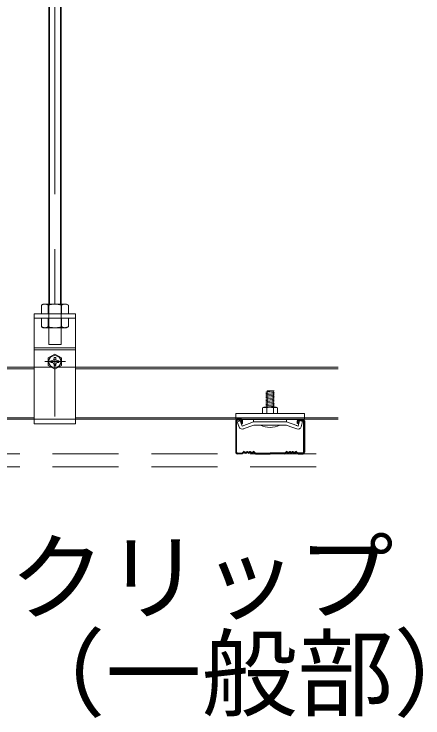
# Model space of a CAD drawing. Units: millimetres, scale not verified. Extents: x -7800 to 7800, y -5387 to 5300.
# Drawn here: x -5148 to -4851, y -1522 to -1010 of the extents above; entities that cross this region are included whole.
import ezdxf
from ezdxf.enums import TextEntityAlignment as Align

# ---------------------------------------------------------------- set-up
doc = ezdxf.new("R2010")
doc.units = ezdxf.units.MM
doc.header["$LTSCALE"] = 40
for name, pattern in [('CHAIN1', [8, 5, -1, 1, -1]), ('DASHED1', [1.8, 1.2, -0.6]), ('DOUBLE_CHAIN2', [12.8, 9, -1, 0.6, -0.6, 0.6, -1])]:
    doc.linetypes.add(name, pattern=pattern)
for name, color, linetype, lineweight in [('7-0_中心線', 4, 'CHAIN1', 9), ('7-1_吊り材', 7, 'DASHED1', 18), ('7-2_野縁受け', 3, 'Continuous', 18), ('7-3_野縁', 2, 'Continuous', 25), ('7-6_文字', 7, 'Continuous', 18), ('7-A_クリップ', 7, 'Continuous', 18), ('7-D_パネル', 4, 'Continuous', 9)]:
    doc.layers.add(name, color=color, linetype=linetype, lineweight=lineweight)
doc.styles.add('ＭＳ ゴシック', font='')
doc.styles.get('ＭＳ ゴシック').set_extended_font_data('MS Gothic')

msp = doc.modelspace()

# ---------------------------------------------------------------- linework, layer by layer
at = {"layer": '7-0_中心線'}
for p, q in [((-5118.73, -301.14), (-5118.73, -1302.91)), ((-5126.02, -1262.98), (-5110.91, -1262.98))]:
    msp.add_line(p, q, dxfattribs=at)
at = {"layer": '7-1_吊り材', "linetype": 'DOUBLE_CHAIN2'}
for p, q in [((-5122.78, -366.28), (-5122.78, -1221.18)), ((-5114.68, -366.28), (-5114.68, -1221.18))]:
    msp.add_line(p, q, dxfattribs=at)
at = {"layer": '7-1_吊り材', "linetype": 'Continuous'}
for p, q in [((-5114.23, -385.19), (-5114.23, -1221.18)), ((-5123.23, -393.39), (-5123.23, -1221.18)), ((-5127.22, -1221.18), (-5128.53, -1221.94)), ((-5128.53, -1228.18), (-5128.53, -1221.94)), ((-5127.22, -1221.18), (-5110.24, -1221.18)), ((-5123.63, -1228.18), (-5123.63, -1221.94)), ((-5113.83, -1228.18), (-5113.83, -1221.94)), ((-5110.24, -1221.18), (-5108.93, -1221.94)), ((-5108.93, -1228.18), (-5108.93, -1221.94)), ((-5133.73, -1308.18), (-5133.73, -1228.18)), ((-5133.73, -1228.18), (-5103.73, -1228.18)), ((-5103.73, -1228.18), (-5103.73, -1308.18)), ((-5133.73, -1252.98), (-5103.73, -1252.98)), ((-5133.73, -1254.36), (-5103.73, -1254.36)), ((-5118.78, -1257.48), (-5123.54, -1260.23)), ((-5118.78, -1257.48), (-5114.01, -1260.23)), ((-5123.54, -1260.23), (-5123.54, -1265.73)), ((-5121.72, -1262.38), (-5121.13, -1262.38)), ((-5121.72, -1263.58), (-5121.13, -1263.58)), ((-5119.38, -1260.04), (-5119.38, -1260.6)), ((-5118.18, -1260.04), (-5118.18, -1260.6)), ((-5118.18, -1260.04), (-5118.18, -1260.86)), ((-5115.84, -1262.38), (-5116.43, -1262.38)), ((-5115.84, -1263.58), (-5116.43, -1263.58)), ((-5114.01, -1260.23), (-5114.01, -1265.73)), ((-5118.78, -1268.48), (-5123.54, -1265.73)), ((-5119.38, -1265.92), (-5119.38, -1265.36)), ((-5118.78, -1268.48), (-5114.01, -1265.73)), ((-5118.18, -1265.92), (-5118.18, -1265.1)), ((-5118.18, -1265.92), (-5118.18, -1265.36)), ((-5103.73, -1308.18), (-5133.73, -1308.18))]:
    msp.add_line(p, q, dxfattribs=at)
at = {"layer": '7-1_吊り材'}
for p, q in [((-5123.23, -1221.18), (-5123.23, -1250.42)), ((-5114.23, -1221.18), (-5114.23, -1250.42)), ((-5133.73, -1231.38), (-5103.73, -1231.38)), ((-5128.53, -1231.38), (-5128.53, -1237.62)), ((-5123.63, -1231.38), (-5123.63, -1237.62)), ((-5113.83, -1231.38), (-5113.83, -1237.62)), ((-5108.93, -1231.38), (-5108.93, -1237.62)), ((-5127.22, -1238.38), (-5128.53, -1237.62)), ((-5110.24, -1238.38), (-5127.22, -1238.38)), ((-5110.24, -1238.38), (-5108.93, -1237.62)), ((-5114.23, -1250.42), (-5123.23, -1250.42))]:
    msp.add_line(p, q, dxfattribs=at)
at = {"layer": '7-1_吊り材', "linetype": 'Continuous'}
msp.add_circle((-5118.78, -1262.98), 4.4, dxfattribs=at)
for centre, radius, start, end in [((-5125.33, -1227.95), 6.81, 96.3429, 118.0413), ((-5126.24, -1226.06), 4.88, 57.5712, 88.0446), ((-5118.73, -1237.4), 16.22, 72.412, 107.588), ((-5111.21, -1226.06), 4.88, 91.9554, 122.4288), ((-5112.13, -1227.95), 6.81, 61.9587, 83.6571), ((-5118.78, -1262.98), 3, 168.463, 191.5133), ((-5120.97, -1260.78), 1.6, 264.363, 6.6734), ((-5120.97, -1265.18), 1.6, 353.3265, 95.637), ((-5118.78, -1262.98), 3, 78.463, 101.537), ((-5116.58, -1260.78), 1.6, 173.3265, 275.637), ((-5116.58, -1265.18), 1.6, 84.363, 186.6735), ((-5118.78, -1262.98), 3, 348.4867, 11.537), ((-5118.78, -1262.98), 3, 258.463, 281.537)]:
    msp.add_arc(centre, radius, start, end, dxfattribs=at)
at = {"layer": '7-1_吊り材'}
for centre, radius, start, end in [((-5125.33, -1231.61), 6.81, 241.9587, 263.6571), ((-5126.24, -1233.5), 4.88, 271.9554, 302.4288), ((-5118.73, -1222.16), 16.22, 252.412, 287.588), ((-5111.21, -1233.5), 4.88, 237.5712, 268.0446), ((-5112.13, -1231.61), 6.81, 276.3429, 298.0413)]:
    msp.add_arc(centre, radius, start, end, dxfattribs=at)
at = {"layer": '7-2_野縁受け'}
for p, q in [((-6003.73, -1266.98), (-5133.73, -1266.98)), ((-6003.73, -1268.18), (-5133.73, -1268.18)), ((-5103.73, -1266.98), (-4912.47, -1266.98)), ((-5103.73, -1268.18), (-4912.47, -1268.18)), ((-5542.83, -1303.78), (-5133.73, -1303.78)), ((-5542.83, -1304.98), (-5133.73, -1304.98)), ((-5103.73, -1303.78), (-4979.33, -1303.78)), ((-5103.73, -1304.98), (-4979.33, -1304.98)), ((-4942.83, -1303.78), (-4912.47, -1303.78)), ((-4942.83, -1304.98), (-4912.47, -1304.98))]:
    msp.add_line(p, q, dxfattribs=at)
at = {"layer": '7-2_野縁受け', "linetype": 'DASHED1'}
for p, q in [((-5133.73, -1266.98), (-5103.73, -1266.98)), ((-5103.73, -1304.98), (-5133.73, -1304.98)), ((-4986.96, -1303.78), (-4936.99, -1303.78)), ((-4986.96, -1304.98), (-4936.99, -1304.98))]:
    msp.add_line(p, q, dxfattribs=at)
at = {"layer": '7-3_野縁'}
for p, q in [((-4982.99, -1304.98), (-4985.99, -1304.98)), ((-4982.99, -1305.48), (-4985.99, -1305.48)), ((-4940.99, -1304.98), (-4937.99, -1304.98)), ((-4940.99, -1305.48), (-4937.99, -1305.48)), ((-4986.99, -1305.98), (-4986.99, -1328.93)), ((-4986.49, -1328.96), (-4986.49, -1305.98)), ((-4982.49, -1307.98), (-4982.49, -1305.98)), ((-4982.49, -1307.98), (-4981.99, -1307.98)), ((-4981.99, -1307.98), (-4981.99, -1305.98)), ((-4941.99, -1307.98), (-4941.99, -1305.98)), ((-4941.49, -1307.98), (-4941.99, -1307.98)), ((-4941.49, -1307.98), (-4941.49, -1305.98)), ((-4937.49, -1328.96), (-4937.49, -1305.98)), ((-4936.99, -1305.98), (-4936.99, -1328.93)), ((-4985.99, -1329.48), (-4982.4, -1329.48)), ((-4985.99, -1329.48), (-4982.4, -1329.48)), ((-4982.4, -1329.98), (-4985.99, -1329.98)), ((-4982.4, -1329.98), (-4985.99, -1329.98)), ((-4982.05, -1329.33), (-4981.34, -1328.63)), ((-4981.34, -1328.63), (-4982.05, -1329.33)), ((-4980.99, -1328.98), (-4981.7, -1329.69)), ((-4980.99, -1328.98), (-4981.7, -1329.69)), ((-4973.99, -1328.98), (-4973.28, -1329.69)), ((-4973.64, -1328.63), (-4972.93, -1329.33)), ((-4972.58, -1329.48), (-4961.99, -1329.48)), ((-4972.58, -1329.98), (-4961.99, -1329.98)), ((-4951.4, -1329.48), (-4961.99, -1329.48)), ((-4951.4, -1329.98), (-4961.99, -1329.98)), ((-4950.34, -1328.63), (-4951.05, -1329.33)), ((-4949.99, -1328.98), (-4950.69, -1329.69)), ((-4942.99, -1328.98), (-4942.28, -1329.69)), ((-4942.99, -1328.98), (-4942.28, -1329.69)), ((-4941.93, -1329.33), (-4942.63, -1328.63)), ((-4942.63, -1328.63), (-4941.93, -1329.33)), ((-4937.99, -1329.48), (-4941.57, -1329.48)), ((-4937.99, -1329.48), (-4941.57, -1329.48)), ((-4941.57, -1329.98), (-4937.99, -1329.98)), ((-4941.57, -1329.98), (-4937.99, -1329.98))]:
    msp.add_line(p, q, dxfattribs=at)
for centre, radius, start, end in [((-4985.99, -1305.98), 1, 90.003, 180.003), ((-4985.99, -1305.98), 0.5, 90.003, 180.003), ((-4982.99, -1305.98), 1, 0.003, 90.003), ((-4982.99, -1305.98), 0.5, 0.003, 90.003), ((-4940.99, -1305.98), 1, 89.997, 179.997), ((-4940.99, -1305.98), 0.5, 89.997, 179.997), ((-4937.99, -1305.98), 1, 359.997, 89.997), ((-4937.99, -1305.98), 0.5, 359.997, 89.997), ((-4985.99, -1328.98), 1, 177.476, 270), ((-4985.99, -1328.98), 1, 177.476, 270), ((-4985.99, -1328.98), 0.5, 177.476, 270), ((-4985.99, -1328.98), 0.5, 177.476, 270), ((-4982.4, -1328.98), 0.5, 270, 315), ((-4982.4, -1328.98), 0.5, 270, 315), ((-4982.4, -1328.98), 1, 270, 315), ((-4982.4, -1328.98), 1, 270, 315), ((-4980.99, -1328.98), 0.5, 46.3972, 135), ((-4979.74, -1327.67), 1.81, 226.3972, 313.6028), ((-4979.74, -1327.67), 1.31, 226.3972, 313.6028), ((-4978.49, -1328.98), 0.5, 36.8699, 133.6028), ((-4977.49, -1328.23), 1.25, 216.8699, 323.1301), ((-4977.49, -1328.23), 0.75, 216.8699, 323.1301), ((-4976.49, -1328.98), 0.5, 36.8699, 143.1301), ((-4976.49, -1328.98), 0.5, 46.3972, 143.1301), ((-4975.24, -1327.67), 1.81, 226.3972, 313.6028), ((-4975.24, -1327.67), 1.31, 226.3972, 313.6028), ((-4973.99, -1328.98), 0.5, 45, 133.6028), ((-4972.58, -1328.98), 1, 225, 270), ((-4972.58, -1328.98), 0.5, 225, 270), ((-4951.4, -1328.98), 0.5, 270, 315), ((-4951.4, -1328.98), 1, 270, 315), ((-4949.99, -1328.98), 0.5, 46.3972, 135), ((-4948.74, -1327.67), 1.81, 226.3972, 313.6028), ((-4948.74, -1327.67), 1.31, 226.3972, 313.6028), ((-4947.49, -1328.98), 0.5, 36.8699, 143.1301), ((-4947.49, -1328.98), 0.5, 36.8699, 133.6028), ((-4946.49, -1328.23), 1.25, 216.8699, 323.1301), ((-4946.49, -1328.23), 0.75, 216.8699, 323.1301), ((-4945.49, -1328.98), 0.5, 46.3972, 143.1301), ((-4944.24, -1327.67), 1.81, 226.3972, 313.6028), ((-4944.24, -1327.67), 1.31, 226.3972, 313.6028), ((-4942.99, -1328.98), 0.5, 45, 133.6028), ((-4941.57, -1328.98), 1, 225, 270), ((-4941.57, -1328.98), 1, 225, 270), ((-4941.57, -1328.98), 0.5, 225, 270), ((-4941.57, -1328.98), 0.5, 225, 270), ((-4937.99, -1328.98), 1, 270, 2.524), ((-4937.99, -1328.98), 1, 270, 2.524), ((-4937.99, -1328.98), 0.5, 270, 2.524), ((-4937.99, -1328.98), 0.5, 270, 2.524)]:
    msp.add_arc(centre, radius, start, end, dxfattribs=at)
at = {"layer": '7-A_クリップ'}
for p, q in [((-4958.96, -1284.35), (-4964.96, -1285.19)), ((-4964.96, -1285.19), (-4964.21, -1285.58)), ((-4964.21, -1296.2), (-4964.21, -1284.19)), ((-4964.21, -1284.19), (-4959.71, -1284.19)), ((-4958.96, -1284.35), (-4959.71, -1284.19)), ((-4959.71, -1296.2), (-4959.71, -1284.22)), ((-4958.96, -1285.35), (-4959.71, -1284.95)), ((-4958.96, -1285.35), (-4964.96, -1286.19)), ((-4964.96, -1286.19), (-4964.21, -1286.58)), ((-4958.96, -1286.35), (-4959.71, -1285.95)), ((-4958.96, -1287.35), (-4959.71, -1286.95)), ((-4958.96, -1288.35), (-4959.71, -1287.95)), ((-4958.96, -1289.35), (-4959.71, -1288.95)), ((-4958.96, -1290.35), (-4959.71, -1289.95)), ((-4958.96, -1295.35), (-4965.03, -1296.2)), ((-4958.96, -1293.35), (-4964.96, -1294.19)), ((-4964.96, -1294.19), (-4964.21, -1294.58)), ((-4958.96, -1294.35), (-4964.96, -1295.19)), ((-4964.96, -1295.19), (-4964.21, -1295.58)), ((-4958.96, -1291.35), (-4959.71, -1290.95)), ((-4958.96, -1292.35), (-4959.71, -1291.95)), ((-4958.96, -1293.35), (-4959.71, -1292.95)), ((-4958.96, -1294.35), (-4959.71, -1293.95)), ((-4958.96, -1295.35), (-4959.71, -1294.95)), ((-4967.46, -1297.2), (-4967.46, -1300.7)), ((-4966.79, -1296.36), (-4967.26, -1296.6)), ((-4966.79, -1296.36), (-4967.26, -1296.6)), ((-4966.46, -1296.2), (-4957.46, -1296.2)), ((-4966.1, -1296.29), (-4964.46, -1296.7)), ((-4966.1, -1296.29), (-4964.46, -1296.7)), ((-4964.46, -1296.7), (-4964.46, -1296.72)), ((-4964.46, -1296.72), (-4964.46, -1300.7)), ((-4959.74, -1296.59), (-4959.46, -1296.69)), ((-4957.81, -1296.29), (-4959.46, -1296.69)), ((-4957.81, -1296.29), (-4959.46, -1296.69)), ((-4957.13, -1296.36), (-4956.66, -1296.59)), ((-4957.13, -1296.36), (-4956.66, -1296.59)), ((-4956.46, -1297.2), (-4956.46, -1300.7)), ((-4986.96, -1300.7), (-4986.96, -1305)), ((-4986.96, -1300.7), (-4936.99, -1300.7)), ((-4986.96, -1305), (-4936.99, -1305)), ((-4973.95, -1305), (-4973.95, -1306.89)), ((-4967.46, -1300.7), (-4956.46, -1300.7)), ((-4949.95, -1305), (-4949.95, -1306.89)), ((-4936.99, -1300.7), (-4936.99, -1305)), ((-4983.75, -1305.99), (-4985.91, -1306.77)), ((-4984.72, -1310.06), (-4985.91, -1306.77)), ((-4984.51, -1310.62), (-4985.91, -1306.77)), ((-4982.31, -1309.93), (-4983.75, -1305.99)), ((-4973.95, -1306.89), (-4982.31, -1309.93)), ((-4981.55, -1311.99), (-4973.85, -1309.19)), ((-4973.95, -1306.89), (-4961.96, -1306.89)), ((-4954.96, -1309.19), (-4968.96, -1309.19)), ((-4949.97, -1306.89), (-4961.96, -1306.89)), ((-4949.97, -1306.89), (-4961.96, -1306.89)), ((-4949.97, -1306.89), (-4961.96, -1306.89)), ((-4961.96, -1309.19), (-4952.81, -1309.19)), ((-4961.96, -1309.19), (-4952.23, -1309.19)), ((-4961.96, -1309.19), (-4950.75, -1309.19)), ((-4952.47, -1309.19), (-4950.75, -1309.19)), ((-4951.98, -1309.19), (-4950.07, -1309.19)), ((-4946.82, -1310.37), (-4950.07, -1309.19)), ((-4949.97, -1306.89), (-4942.56, -1309.58)), ((-4942.37, -1311.99), (-4947.56, -1310.1)), ((-4942.86, -1309.48), (-4941.6, -1309.93)), ((-4939.35, -1310.43), (-4938.29, -1306.47))]:
    msp.add_line(p, q, dxfattribs=at)
for points in [[(-4958.96, -1286.35), (-4964.96, -1287.19), (-4964.21, -1287.58)], [(-4958.96, -1287.35), (-4964.96, -1288.19), (-4964.21, -1288.58)], [(-4958.96, -1288.35), (-4964.96, -1289.19), (-4964.21, -1289.58)], [(-4958.96, -1289.35), (-4964.96, -1290.19), (-4964.21, -1290.58)], [(-4958.96, -1290.35), (-4964.96, -1291.19), (-4964.21, -1291.58)], [(-4958.96, -1291.35), (-4964.96, -1292.19), (-4964.21, -1292.58)], [(-4958.96, -1292.35), (-4964.96, -1293.19), (-4964.21, -1293.58)], [(-4959.74, -1296.59), (-4959.46, -1296.69), (-4959.46, -1300.7)], [(-4982.31, -1309.93), (-4983.75, -1305.99), (-4985.91, -1306.77)], [(-4961.96, -1309.19), (-4973.17, -1309.19), (-4973.85, -1309.19)], [(-4941.6, -1309.93), (-4940.52, -1305.88), (-4938.29, -1306.47)]]:
    msp.add_lwpolyline(points, dxfattribs=at)
for centre, radius, start, end in [((-4966.46, -1297.2), 1, 90, 180), ((-4966.34, -1297.26), 1, 75.942, 116.6021), ((-4966.34, -1297.26), 1, 75.942, 116.6021), ((-4961.96, -1302.7), 6.5, 70.0181, 112.6198), ((-4961.96, -1302.7), 6.5, 70.0181, 112.6198), ((-4957.57, -1297.26), 1, 63.7347, 103.8602), ((-4957.57, -1297.26), 1, 63.7347, 103.8602), ((-4957.46, -1297.2), 1, 0, 90), ((-4982.35, -1309.83), 2.3, 200, 300), ((-4961.96, -1295.19), 15.65, 243.4349, 296.565), ((-4941.58, -1309.83), 2.3, 245, 345)]:
    msp.add_arc(centre, radius, start, end, dxfattribs=at)
at = {"layer": '7-D_パネル', "linetype": 'DASHED1'}
for p, q in [((-7208.38, -1329.98), (-4912.47, -1329.98)), ((-7208.38, -1339.48), (-4912.47, -1339.48))]:
    msp.add_line(p, q, dxfattribs=at)

# ---------------------------------------------------------------- texts
at = {"layer": '7-6_文字', "style": 'ＭＳ ゴシック'}
for s, p in [('クリップ', (-5151.96, -1460.89)), ('（一般部）', (-5151.96, -1530.89))]:
    msp.add_text(s, height=51.32, dxfattribs=at).set_placement(p, align=Align.BOTTOM_LEFT)

doc.saveas('drawing.dxf')
